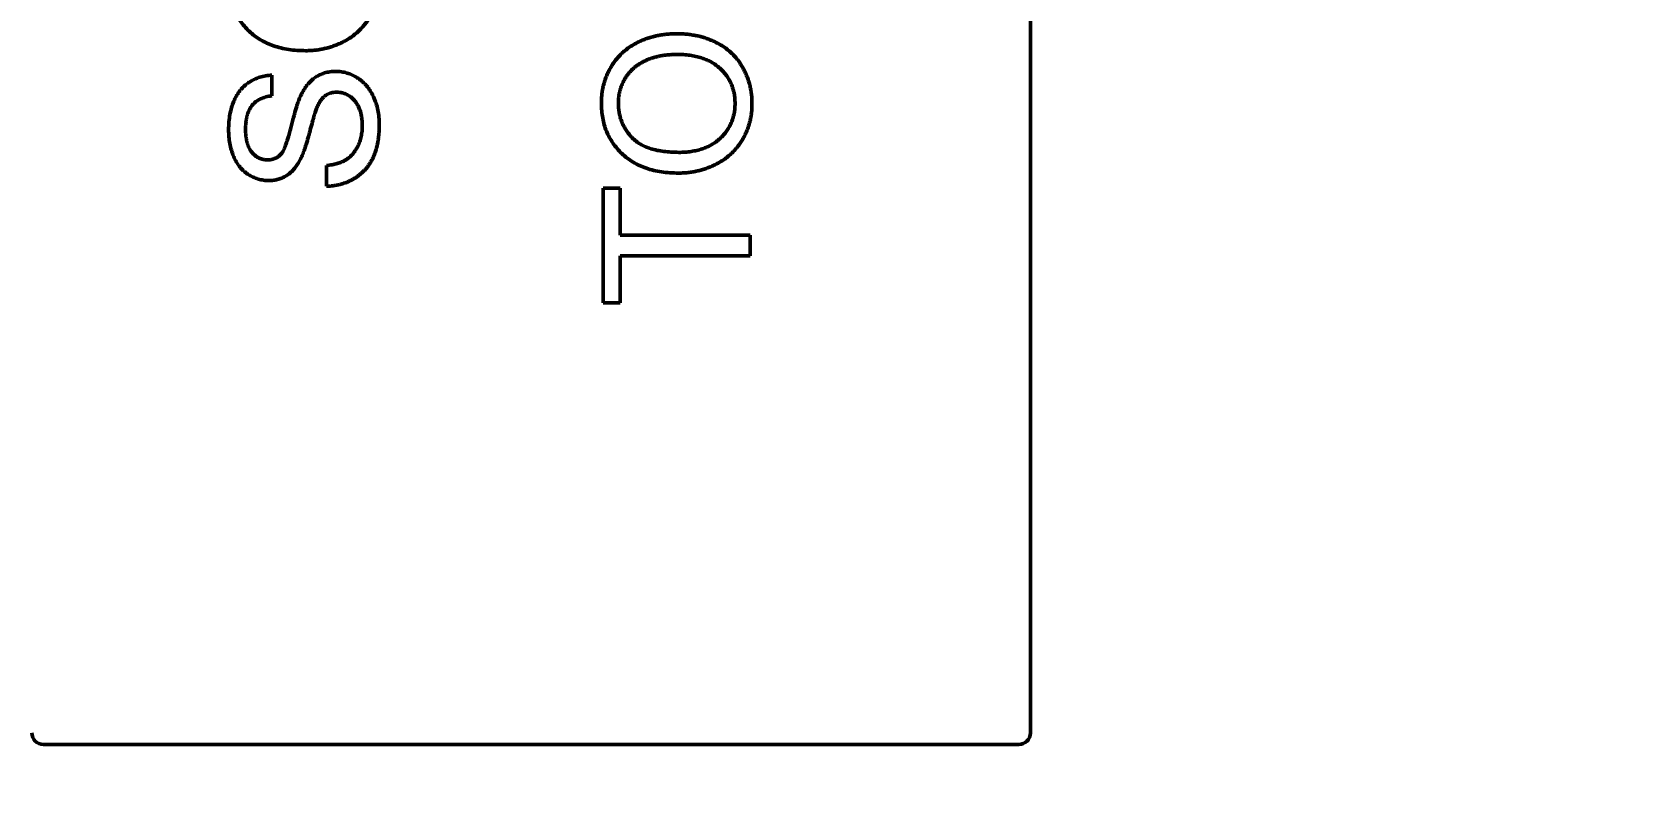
# Model space of a CAD drawing. Header units: millimetres. Extents: x 71 to 428, y 120 to 295.
# Drawn here: x 375.536 to 378.249, y 197.281 to 198.586 of the extents above; entities that cross this region are included whole.
import ezdxf

# ---------------------------------------------------------------- set-up
doc = ezdxf.new("R2010")
doc.units = ezdxf.units.MM
doc.header["$LTSCALE"] = 0.75
doc.layers.add('Dim', color=3, linetype='Continuous', lineweight=25)
doc.layers.add('Visible', color=7, linetype='Continuous', lineweight=50)
doc.layers.add('尺寸标注', color=3, linetype='Continuous')
doc.styles.get("Standard").update_dxf_attribs({"font": 'arial.ttf'})
doc.dimstyles.new('Dim-ISO-25', dxfattribs={"dimtxt": 3.5, "dimasz": 3.5, "dimexe": 2.1, "dimexo": 2.1, "dimgap": 1.4, "dimtad": 1, "dimzin": 12, "dimdsep": 46, "dimtxsty": 'Standard', "dimcen": 0, "dimazin": 3, "dimtp": 0.1, "dimtm": 0.1, "dimtfac": 0.714286, "dimtmove": 0, "dimatfit": 3, "dimfxl": 1, "dimtzin": 12, "dimarcsym": 0})

# ---------------------------------------------------------------- blocks, each defined once
blk = doc.blocks.new('*D103')
at = {"color": 0, "linetype": 'ByBlock', "lineweight": -2}
for p, q in [((407.8024, 204.496), (427.3861, 204.496)), ((425.2861, 178.9318), (425.2861, 204.496)), ((375.0004, 178.9318), (427.3861, 178.9318))]:
    blk.add_line(p, q, dxfattribs=at)
at = {"color": 0, "linetype": 'ByBlock'}
for points in [[(425.2861, 204.496), (425.8694, 200.996), (424.7027, 200.996)], [(425.2861, 178.9318), (425.8694, 182.4318), (424.7027, 182.4318)]]:
    blk.add_solid(points, dxfattribs=at)
at = {"layer": 'Defpoints', "color": 0, "linetype": 'ByBlock'}
for p in [(405.7024, 204.496), (372.9004, 178.9318)]:
    blk.add_point(p, dxfattribs=at)
at = {"color": 0, "linetype": 'ByBlock', "lineweight": -2, "insert": (422.0991, 191.7139), "char_height": 3.5, "attachment_point": 5, "rotation": 90}
blk.add_mtext('\\A0;25.56', dxfattribs=at)
blk = doc.blocks.new('*D122')
at = {"color": 0, "linetype": 'ByBlock', "lineweight": -2}
for p, q in [((391.3964, 202.3983), (391.3964, 119.8711)), ((354.8964, 148.7044), (354.8964, 119.8711)), ((391.3964, 121.9711), (354.8964, 121.9711))]:
    blk.add_line(p, q, dxfattribs=at)
at = {"color": 0, "linetype": 'ByBlock'}
for points in [[(354.8964, 121.9711), (358.3964, 122.5544), (358.3964, 121.3878)], [(391.3964, 121.9711), (387.8964, 122.5544), (387.8964, 121.3878)]]:
    blk.add_solid(points, dxfattribs=at)
at = {"layer": 'Defpoints', "color": 0, "linetype": 'ByBlock'}
for p in [(391.3964, 204.4983), (354.8964, 150.8044)]:
    blk.add_point(p, dxfattribs=at)
at = {"color": 0, "linetype": 'ByBlock', "lineweight": -2, "insert": (373.1464, 125.1593), "char_height": 3.5, "attachment_point": 5}
blk.add_mtext('\\A0;36.5', dxfattribs=at)

msp = doc.modelspace()

# ---------------------------------------------------------------- linework, layer by layer
at = {"layer": 'Visible'}
for p, q in [((377.2364, 197.3926), (377.2364, 198.6226)), ((375.9451, 198.5121), (375.9451, 198.4768)), ((376.0381, 198.323), (376.0381, 198.3582)), ((376.5092, 198.1243), (376.5092, 198.3198)), ((376.5092, 198.3198), (376.5381, 198.3198)), ((376.5381, 198.3198), (376.5381, 198.2397)), ((376.5381, 198.2397), (376.7592, 198.2397)), ((376.7592, 198.2397), (376.7592, 198.2044)), ((376.7592, 198.2044), (376.5381, 198.2044)), ((376.5381, 198.2044), (376.5381, 198.1243)), ((376.5381, 198.1243), (376.5092, 198.1243)), ((377.2364, 197.3923), (377.2364, 197.3926)), ((375.5561, 197.3726), (375.5564, 197.3726)), ((375.5564, 197.3726), (377.2164, 197.3726)), ((377.2164, 197.3726), (377.2167, 197.3726))]:
    msp.add_line(p, q, dxfattribs=at)
at = {"layer": 'Visible', "extrusion": (0, 0, -1)}
msp.add_circle((-354.8964, 204.496), 47.93, dxfattribs=at)
for centre, start, end in [((-375.5564, 197.3926), 270.864, 359.136), ((-377.2164, 197.3926), 180.864, 269.136)]:
    msp.add_arc(centre, 0.02, start, end, dxfattribs=at)
at = {"layer": 'Visible'}
for points, knots in [([(376.0029, 198.5538), (375.9979, 198.5538), (375.9881, 198.554), (375.9739, 198.5556), (375.9605, 198.5582), (375.948, 198.5618), (375.9363, 198.5665), (375.9254, 198.5722), (375.9154, 198.579), (375.9062, 198.5867), (375.8981, 198.5953), (375.8909, 198.6045), (375.8849, 198.6144), (375.8799, 198.6248), (375.8761, 198.6359), (375.8734, 198.6476), (375.8717, 198.6598), (375.8715, 198.6682), (375.8714, 198.6725)], [0, 0, 0, 0, 0.075226, 0.146575, 0.2145, 0.27953, 0.342403, 0.403496, 0.463762, 0.523864, 0.583252, 0.641302, 0.698898, 0.756295, 0.814628, 0.874325, 0.935783, 1, 1, 1, 1]), ([(376.1278, 198.6723), (376.1278, 198.6695), (376.1277, 198.6638), (376.1269, 198.6554), (376.1256, 198.6472), (376.1237, 198.6392), (376.1213, 198.6315), (376.1184, 198.624), (376.115, 198.6167), (376.111, 198.6097), (376.1066, 198.6031), (376.1018, 198.5968), (376.0966, 198.5909), (376.091, 198.5855), (376.085, 198.5804), (376.0786, 198.5758), (376.0719, 198.5716), (376.0648, 198.5679), (376.0575, 198.5646), (376.05, 198.5617), (376.0424, 198.5592), (376.0347, 198.5573), (376.0269, 198.5557), (376.019, 198.5546), (376.011, 198.5538), (376.0056, 198.5538), (376.0029, 198.5538)], [0, 0, 0, 0, 0.044697, 0.088534, 0.131409, 0.173814, 0.215715, 0.257247, 0.298848, 0.340604, 0.382029, 0.42297, 0.463632, 0.504048, 0.544591, 0.584964, 0.626265, 0.667979, 0.709943, 0.751382, 0.792619, 0.833948, 0.875008, 0.916446, 0.957907, 1, 1, 1, 1]), ([(376.506, 198.4642), (376.5061, 198.467), (376.5062, 198.4726), (376.5069, 198.4809), (376.5082, 198.489), (376.51, 198.4968), (376.5124, 198.5045), (376.5151, 198.5119), (376.5185, 198.5191), (376.5224, 198.5261), (376.5267, 198.5328), (376.5314, 198.5391), (376.5365, 198.545), (376.542, 198.5505), (376.548, 198.5555), (376.5543, 198.5602), (376.561, 198.5644), (376.5682, 198.5682), (376.5756, 198.5716), (376.5833, 198.5745), (376.5913, 198.577), (376.5995, 198.5791), (376.6079, 198.5806), (376.6166, 198.5818), (376.6255, 198.5824), (376.6316, 198.5825), (376.6346, 198.5826)], [0, 0, 0, 0, 0.043099, 0.085587, 0.126908, 0.167967, 0.20845, 0.249025, 0.289281, 0.33001, 0.370598, 0.410466, 0.450033, 0.489688, 0.529116, 0.569037, 0.609703, 0.650759, 0.692509, 0.734219, 0.776707, 0.819552, 0.863351, 0.907839, 0.953334, 1, 1, 1, 1]), ([(376.6346, 198.5826), (376.6377, 198.5826), (376.6439, 198.5825), (376.6529, 198.5818), (376.6617, 198.5805), (376.6703, 198.5789), (376.6786, 198.5767), (376.6867, 198.5741), (376.6945, 198.571), (376.7021, 198.5675), (376.7093, 198.5635), (376.7161, 198.5591), (376.7224, 198.5543), (376.7283, 198.5491), (376.7337, 198.5435), (376.7387, 198.5374), (376.7432, 198.531), (376.7472, 198.5243), (376.7508, 198.5172), (376.7539, 198.51), (376.7566, 198.5027), (376.7587, 198.4952), (376.7604, 198.4876), (376.7616, 198.4799), (376.7623, 198.472), (376.7624, 198.4667), (376.7624, 198.464)], [0, 0, 0, 0, 0.04756, 0.093962, 0.139112, 0.183626, 0.227457, 0.270703, 0.313611, 0.35626, 0.398366, 0.439557, 0.480045, 0.519888, 0.559658, 0.599421, 0.639208, 0.679668, 0.72002, 0.759859, 0.79956, 0.839199, 0.878956, 0.918794, 0.959083, 1, 1, 1, 1]), ([(376.6344, 198.5473), (376.6319, 198.5473), (376.6271, 198.5473), (376.6199, 198.5467), (376.613, 198.546), (376.6063, 198.5449), (376.5999, 198.5434), (376.5936, 198.5418), (376.5877, 198.5397), (376.582, 198.5374), (376.5765, 198.5347), (376.5714, 198.5318), (376.5666, 198.5285), (376.562, 198.525), (376.5579, 198.5211), (376.554, 198.517), (376.5504, 198.5126), (376.5472, 198.5079), (376.5443, 198.503), (376.5418, 198.4979), (376.5396, 198.4927), (376.5379, 198.4873), (376.5366, 198.4818), (376.5355, 198.4761), (376.535, 198.4703), (376.5349, 198.4664), (376.5349, 198.4644)], [0, 0, 0, 0, 0.050852, 0.099752, 0.147438, 0.194086, 0.239171, 0.28334, 0.326577, 0.368936, 0.410572, 0.451051, 0.490877, 0.530044, 0.568937, 0.607578, 0.64642, 0.685679, 0.724799, 0.763513, 0.802173, 0.84074, 0.879649, 0.919071, 0.959098, 1, 1, 1, 1]), ([(376.7336, 198.4639), (376.7335, 198.4668), (376.7334, 198.4727), (376.7321, 198.4812), (376.7301, 198.4893), (376.7273, 198.4971), (376.7236, 198.5044), (376.7192, 198.5114), (376.7138, 198.5179), (376.7078, 198.524), (376.701, 198.5295), (376.6935, 198.5343), (376.6853, 198.5383), (376.6764, 198.5417), (376.6668, 198.5442), (376.6566, 198.5461), (376.6457, 198.5472), (376.6382, 198.5473), (376.6344, 198.5473)], [0, 0, 0, 0, 0.061055, 0.119545, 0.176806, 0.232956, 0.288583, 0.344667, 0.401662, 0.46054, 0.520477, 0.581213, 0.643431, 0.707961, 0.775371, 0.846414, 0.921152, 1, 1, 1, 1]), ([(375.8714, 198.4194), (375.8715, 198.4238), (375.8717, 198.4325), (375.8734, 198.4451), (375.8762, 198.4568), (375.8794, 198.466), (375.8826, 198.4728), (375.8851, 198.4776), (375.888, 198.4821), (375.8911, 198.4863), (375.8945, 198.4902), (375.8982, 198.4938), (375.9021, 198.4971), (375.9076, 198.501), (375.915, 198.5052), (375.9245, 198.5089), (375.9346, 198.5114), (375.9416, 198.5118), (375.9451, 198.5121)], [0, 0, 0, 0, 0.100475, 0.195644, 0.286083, 0.372983, 0.415026, 0.456052, 0.495939, 0.535566, 0.574087, 0.612519, 0.651081, 0.689513, 0.766237, 0.84235, 0.919974, 1, 1, 1, 1]), ([(375.9932, 198.4751), (375.994, 198.4769), (375.9957, 198.4805), (375.9984, 198.4855), (376.0013, 198.4901), (376.0044, 198.4944), (376.0077, 198.4983), (376.0111, 198.5019), (376.0146, 198.5051), (376.0184, 198.5079), (376.0223, 198.5104), (376.0263, 198.5126), (376.0305, 198.5144), (376.0349, 198.5159), (376.0394, 198.517), (376.044, 198.5179), (376.0488, 198.5184), (376.052, 198.5185), (376.0537, 198.5185)], [0, 0, 0, 0, 0.074931, 0.147078, 0.216364, 0.282503, 0.346688, 0.408836, 0.469262, 0.528432, 0.587001, 0.644416, 0.702189, 0.759767, 0.81849, 0.877633, 0.93802, 1, 1, 1, 1]), ([(376.0537, 198.5185), (376.0569, 198.5184), (376.0634, 198.5181), (376.073, 198.5159), (376.0822, 198.5124), (376.0896, 198.5083), (376.0952, 198.5044), (376.0992, 198.5011), (376.103, 198.4975), (376.1065, 198.4936), (376.1098, 198.4894), (376.1128, 198.4849), (376.1156, 198.4801), (376.119, 198.4733), (376.1226, 198.4642), (376.1256, 198.4526), (376.1275, 198.4404), (376.1277, 198.432), (376.1278, 198.4277)], [0, 0, 0, 0, 0.074816, 0.148535, 0.223872, 0.301297, 0.340894, 0.38034, 0.420127, 0.45995, 0.500831, 0.541907, 0.584439, 0.62808, 0.717267, 0.80786, 0.901925, 1, 1, 1, 1]), ([(375.9451, 198.4768), (375.9433, 198.4766), (375.9398, 198.4762), (375.9348, 198.4751), (375.9301, 198.4736), (375.9257, 198.4718), (375.9216, 198.4696), (375.9179, 198.4671), (375.9146, 198.4642), (375.9115, 198.4609), (375.9089, 198.4573), (375.9066, 198.4533), (375.9046, 198.4488), (375.903, 198.444), (375.9018, 198.4388), (375.9009, 198.4331), (375.9004, 198.4271), (375.9003, 198.4229), (375.9003, 198.4208)], [0, 0, 0, 0, 0.067155, 0.131403, 0.192732, 0.251253, 0.307704, 0.362699, 0.417778, 0.472304, 0.527873, 0.58523, 0.645057, 0.707952, 0.774434, 0.84494, 0.920404, 1, 1, 1, 1]), ([(375.9597, 198.3768), (375.9604, 198.3777), (375.962, 198.3796), (375.9642, 198.3832), (375.9664, 198.3876), (375.9686, 198.3929), (375.9707, 198.3991), (375.973, 198.4062), (375.9752, 198.4141), (375.9774, 198.4227), (375.9796, 198.4314), (375.9817, 198.4397), (375.9838, 198.4473), (375.9858, 198.4542), (375.9877, 198.4604), (375.9896, 198.4659), (375.9914, 198.4708), (375.9926, 198.4738), (375.9932, 198.4751)], [0, 0, 0, 0, 0.032743, 0.07241, 0.119611, 0.174673, 0.237345, 0.308352, 0.38763, 0.474784, 0.563332, 0.645136, 0.720203, 0.789134, 0.851497, 0.907331, 0.956969, 1, 1, 1, 1]), ([(376.0554, 198.4832), (376.0535, 198.4832), (376.05, 198.483), (376.0449, 198.4819), (376.0402, 198.4799), (376.0357, 198.4772), (376.0316, 198.4735), (376.0279, 198.4689), (376.0245, 198.4631), (376.0226, 198.4589), (376.0216, 198.4566)], [0, 0, 0, 0, 0.117768, 0.230176, 0.339843, 0.450625, 0.566943, 0.696021, 0.839438, 1, 1, 1, 1]), ([(376.099, 198.4262), (376.0989, 198.429), (376.0988, 198.4345), (376.0976, 198.4425), (376.0959, 198.45), (376.0932, 198.4569), (376.09, 198.4631), (376.0862, 198.4685), (376.0818, 198.4732), (376.0769, 198.4768), (376.0717, 198.4797), (376.0663, 198.4818), (376.0609, 198.483), (376.0572, 198.4832), (376.0554, 198.4832)], [0, 0, 0, 0, 0.105584, 0.205868, 0.300947, 0.393002, 0.480949, 0.562874, 0.641461, 0.717742, 0.791772, 0.862716, 0.931777, 1, 1, 1, 1]), ([(376.0216, 198.4566), (376.0212, 198.4557), (376.0204, 198.4537), (376.0193, 198.4503), (376.0179, 198.4463), (376.0165, 198.4415), (376.015, 198.436), (376.0133, 198.4298), (376.0114, 198.4229), (376.0095, 198.4156), (376.0075, 198.4081), (376.0055, 198.401), (376.0035, 198.3944), (376.0015, 198.3884), (375.9996, 198.3829), (375.9977, 198.3779), (375.9959, 198.3735), (375.9945, 198.3708), (375.9939, 198.3695)], [0, 0, 0, 0, 0.0312, 0.070487, 0.117215, 0.171576, 0.234122, 0.303963, 0.382156, 0.467646, 0.554335, 0.635074, 0.710037, 0.779092, 0.842966, 0.901001, 0.953246, 1, 1, 1, 1]), ([(376.6375, 198.3454), (376.6325, 198.3455), (376.6228, 198.3457), (376.6085, 198.3473), (376.5952, 198.3498), (376.5826, 198.3535), (376.5709, 198.3582), (376.56, 198.3638), (376.55, 198.3706), (376.5408, 198.3784), (376.5327, 198.387), (376.5255, 198.3962), (376.5195, 198.4061), (376.5145, 198.4165), (376.5107, 198.4276), (376.508, 198.4393), (376.5063, 198.4515), (376.5061, 198.4599), (376.506, 198.4642)], [0, 0, 0, 0, 0.075226, 0.146575, 0.2145, 0.27953, 0.342403, 0.403496, 0.463762, 0.523864, 0.583252, 0.641302, 0.698898, 0.756295, 0.814628, 0.874325, 0.935783, 1, 1, 1, 1]), ([(376.5349, 198.4644), (376.5349, 198.4616), (376.535, 198.456), (376.5363, 198.4479), (376.5381, 198.44), (376.5406, 198.4324), (376.544, 198.4252), (376.5482, 198.4182), (376.553, 198.4115), (376.5586, 198.4052), (376.565, 198.3993), (376.5725, 198.3943), (376.581, 198.3901), (376.5905, 198.3866), (376.601, 198.3839), (376.6124, 198.3821), (376.6248, 198.3809), (376.6335, 198.3808), (376.6379, 198.3807)], [0, 0, 0, 0, 0.055943, 0.110382, 0.164048, 0.216759, 0.269601, 0.323009, 0.377581, 0.433449, 0.490922, 0.550625, 0.613117, 0.679861, 0.751358, 0.828261, 0.910795, 1, 1, 1, 1]), ([(376.7624, 198.464), (376.7624, 198.4611), (376.7623, 198.4555), (376.7615, 198.447), (376.7602, 198.4388), (376.7583, 198.4309), (376.7559, 198.4231), (376.753, 198.4157), (376.7496, 198.4084), (376.7456, 198.4014), (376.7412, 198.3947), (376.7364, 198.3885), (376.7312, 198.3826), (376.7256, 198.3772), (376.7196, 198.3721), (376.7133, 198.3675), (376.7065, 198.3633), (376.6994, 198.3596), (376.6921, 198.3562), (376.6846, 198.3534), (376.677, 198.3509), (376.6693, 198.3489), (376.6615, 198.3473), (376.6536, 198.3463), (376.6456, 198.3455), (376.6402, 198.3455), (376.6375, 198.3454)], [0, 0, 0, 0, 0.044697, 0.088534, 0.131409, 0.173814, 0.215715, 0.257247, 0.298848, 0.340604, 0.382029, 0.42297, 0.463632, 0.504048, 0.544591, 0.584964, 0.626265, 0.667979, 0.709943, 0.751382, 0.792619, 0.833948, 0.875008, 0.916446, 0.957907, 1, 1, 1, 1]), ([(376.6379, 198.3807), (376.6415, 198.3807), (376.6486, 198.3808), (376.6588, 198.382), (376.6685, 198.3839), (376.6777, 198.3864), (376.6861, 198.3898), (376.6941, 198.3938), (376.7014, 198.3987), (376.7081, 198.4042), (376.7141, 198.4103), (376.7193, 198.4168), (376.7237, 198.4238), (376.7273, 198.4311), (376.7301, 198.4387), (376.7321, 198.4468), (376.7334, 198.4552), (376.7335, 198.4609), (376.7336, 198.4639)], [0, 0, 0, 0, 0.075964, 0.148125, 0.217201, 0.2833, 0.347202, 0.4093, 0.470426, 0.531588, 0.591739, 0.650258, 0.707303, 0.764208, 0.821148, 0.879119, 0.938423, 1, 1, 1, 1]), ([(375.9399, 198.3326), (375.9368, 198.3327), (375.9306, 198.333), (375.9216, 198.3351), (375.9129, 198.3384), (375.9059, 198.3422), (375.9007, 198.3459), (375.897, 198.349), (375.8935, 198.3525), (375.8902, 198.3562), (375.8873, 198.3603), (375.8845, 198.3646), (375.8821, 198.3692), (375.879, 198.3758), (375.876, 198.3846), (375.8733, 198.3957), (375.8717, 198.4074), (375.8715, 198.4153), (375.8714, 198.4194)], [0, 0, 0, 0, 0.074995, 0.149165, 0.223664, 0.300412, 0.33957, 0.378921, 0.418096, 0.45823, 0.498427, 0.539708, 0.582216, 0.625824, 0.715481, 0.807384, 0.901634, 1, 1, 1, 1]), ([(375.9003, 198.4208), (375.9003, 198.4186), (375.9003, 198.4143), (375.9009, 198.4081), (375.9017, 198.4023), (375.9029, 198.397), (375.9045, 198.3922), (375.9063, 198.3878), (375.9086, 198.3839), (375.9111, 198.3805), (375.9139, 198.3775), (375.9169, 198.375), (375.92, 198.3727), (375.9232, 198.371), (375.9266, 198.3695), (375.9302, 198.3686), (375.9338, 198.368), (375.9363, 198.3679), (375.9376, 198.3679)], [0, 0, 0, 0, 0.091511, 0.177143, 0.257108, 0.331198, 0.400592, 0.465625, 0.526973, 0.585443, 0.641399, 0.695044, 0.746782, 0.796959, 0.847545, 0.897439, 0.947649, 1, 1, 1, 1]), ([(376.1278, 198.4277), (376.1278, 198.425), (376.1278, 198.4197), (376.1272, 198.4118), (376.1265, 198.4043), (376.1253, 198.3971), (376.1238, 198.3903), (376.122, 198.3838), (376.1199, 198.3777), (376.1175, 198.3718), (376.1146, 198.3664), (376.1115, 198.3611), (376.1081, 198.3562), (376.1042, 198.3517), (376.1001, 198.3474), (376.0956, 198.3434), (376.0909, 198.3397), (376.0858, 198.3364), (376.0804, 198.3334), (376.0749, 198.3307), (376.0692, 198.3285), (376.0633, 198.3266), (376.0572, 198.3251), (376.051, 198.324), (376.0446, 198.3232), (376.0403, 198.3231), (376.0381, 198.323)], [0, 0, 0, 0, 0.052493, 0.102825, 0.151397, 0.198033, 0.242876, 0.285999, 0.327849, 0.368395, 0.407852, 0.446838, 0.485166, 0.523341, 0.561602, 0.59992, 0.638496, 0.677791, 0.71729, 0.756605, 0.796068, 0.835886, 0.875714, 0.916263, 0.95776, 1, 1, 1, 1]), ([(376.0381, 198.3582), (376.0412, 198.3586), (376.0473, 198.3594), (376.0559, 198.3615), (376.0637, 198.3641), (376.0707, 198.3675), (376.0768, 198.3719), (376.0823, 198.3772), (376.0871, 198.3836), (376.0914, 198.3909), (376.0947, 198.3989), (376.0972, 198.4076), (376.0987, 198.4167), (376.0989, 198.423), (376.099, 198.4262)], [0, 0, 0, 0, 0.093796, 0.180188, 0.260363, 0.334847, 0.407093, 0.481448, 0.559271, 0.64227, 0.728586, 0.815978, 0.906035, 1, 1, 1, 1]), ([(375.9376, 198.3679), (375.9397, 198.368), (375.9439, 198.3681), (375.9498, 198.3699), (375.9552, 198.3727), (375.9582, 198.3754), (375.9597, 198.3768)], [0, 0, 0, 0, 0.262741, 0.509957, 0.753327, 1, 1, 1, 1]), ([(375.9939, 198.3695), (375.9923, 198.3666), (375.9892, 198.3609), (375.9838, 198.3532), (375.9777, 198.3468), (375.971, 198.3416), (375.9638, 198.3375), (375.9562, 198.3348), (375.9482, 198.3329), (375.9427, 198.3327), (375.9399, 198.3326)], [0, 0, 0, 0, 0.144805, 0.279512, 0.406394, 0.527502, 0.645393, 0.761885, 0.878942, 1, 1, 1, 1])]:
    msp.add_open_spline(points, degree=3, knots=knots, dxfattribs=at)

# ---------------------------------------------------------------- dimensions: what is measured, and where the dimension line sits
at = {"layer": 'Dim'}
dim = msp.add_linear_dim(base=(354.8964, 121.9711), p1=(391.3964, 204.4983), p2=(354.8964, 150.8044), dimstyle='Dim-ISO-25', dxfattribs=at)
dim.commit()
dim.dimension.update_dxf_attribs({"geometry": '*D122', "text_midpoint": (373.1464, 125.1593)})
at = {"layer": '尺寸标注'}
dim = msp.add_linear_dim(base=(425.2861, 204.496), p1=(372.9004, 178.9318), p2=(405.7024, 204.496), angle=90, dimstyle='Dim-ISO-25', dxfattribs=at)
dim.commit()
dim.dimension.update_dxf_attribs({"geometry": '*D103', "text_midpoint": (422.0991, 191.7139)})

doc.saveas('drawing.dxf')
